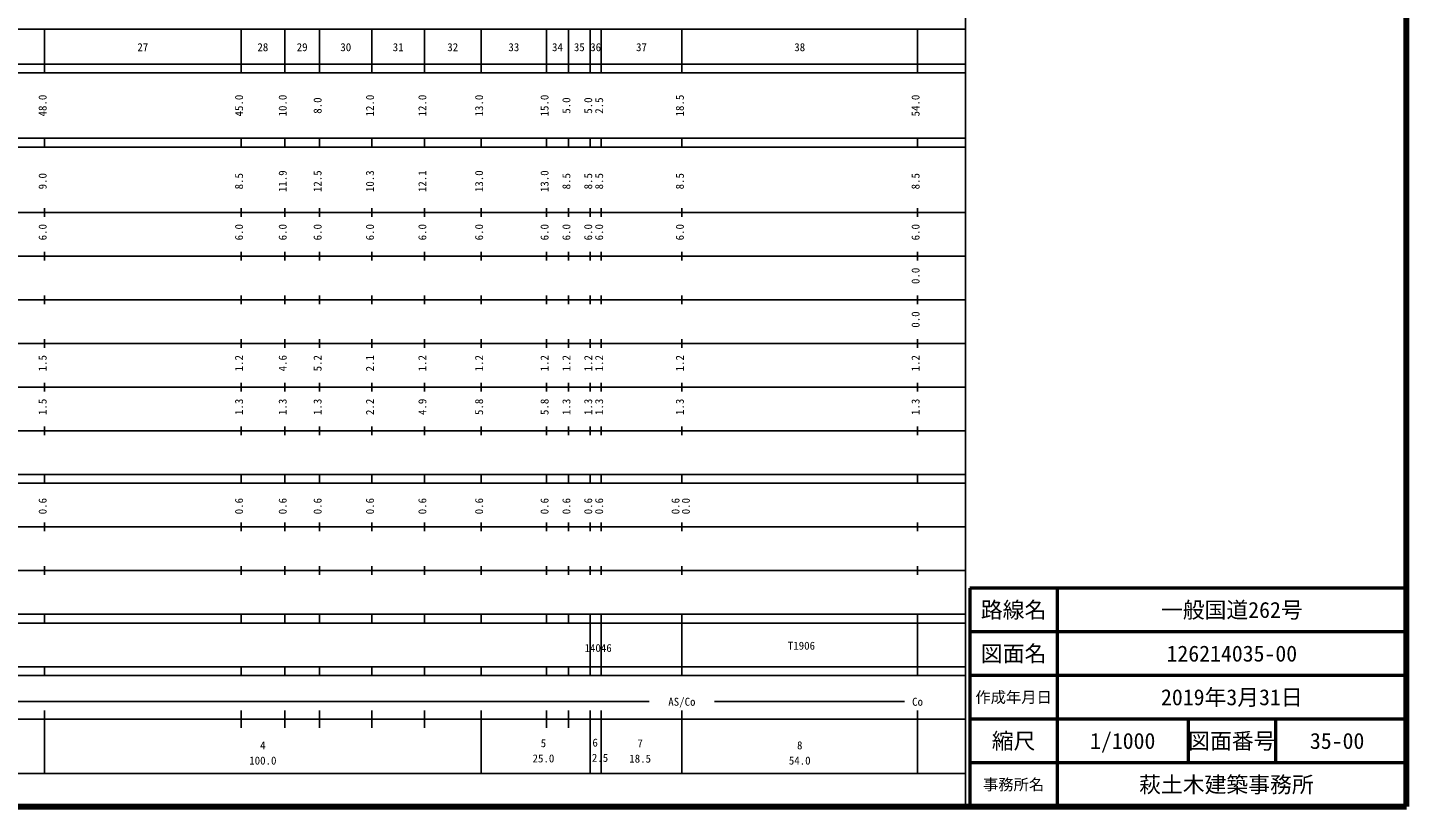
# Model space of a CAD drawing. Units: millimetres on the paper, enlarged 1000 times. Extents: x 40000 to 680000, y 20000 to 380000.
# Drawn here: x 364097 to 680000, y 20000 to 198357 of the extents above; entities that cross this region are included whole.
import ezdxf
from ezdxf.enums import TextEntityAlignment as Align

# ---------------------------------------------------------------- set-up
doc = ezdxf.new("R2010")
doc.units = ezdxf.units.MM
doc.header["$LTSCALE"] = 1000
for name, color, linetype, lineweight in [('M-TTL', 2, 'Continuous', 140), ('M-TTL-BAND', 7, 'Continuous', 25), ('M-TTL-FRAM', 2, 'Continuous', 50), ('M-TTL-LINE', 7, 'Continuous', 50)]:
    doc.layers.add(name, color=color, linetype=linetype, lineweight=lineweight)
doc.layers.add('M-TTL-TXT', color=7, linetype='Continuous')
doc.styles.add('ＭＳ ゴシック', font='')
doc.styles.get('ＭＳ ゴシック').set_extended_font_data('MS Gothic')

msp = doc.modelspace()

# ---------------------------------------------------------------- linework, layer by layer
at = {"layer": 'M-TTL'}
for p, q in [((680000, 20000), (680000, 380000)), ((40000, 20000), (680000, 20000))]:
    msp.add_line(p, q, dxfattribs=at)
at = {"layer": 'M-TTL-BAND'}
for p, q in [((579000, 20000), (579000, 370000)), ((68000, 198000), (579000, 198000)), ((368000, 188000), (368000, 198000)), ((413000, 188000), (413000, 198000)), ((423000, 188000), (423000, 198000)), ((431000, 188000), (431000, 198000)), ((443000, 188000), (443000, 198000)), ((455000, 188000), (455000, 198000)), ((468000, 188000), (468000, 198000)), ((483000, 188000), (483000, 198000)), ((488000, 188000), (488000, 198000)), ((493000, 188000), (493000, 198000)), ((495500, 188000), (495500, 198000)), ((514000, 188000), (514000, 198000)), ((568000, 188000), (568000, 198000)), ((40000, 190000), (579000, 190000)), ((40000, 188000), (579000, 188000)), ((40000, 173000), (579000, 173000)), ((40000, 171000), (579000, 171000)), ((368000, 171000), (368000, 173000)), ((413000, 171000), (413000, 173000)), ((423000, 171000), (423000, 173000)), ((431000, 171000), (431000, 173000)), ((443000, 171000), (443000, 173000)), ((455000, 171000), (455000, 173000)), ((468000, 171000), (468000, 173000)), ((483000, 171000), (483000, 173000)), ((488000, 171000), (488000, 173000)), ((493000, 171000), (493000, 173000)), ((495500, 171000), (495500, 173000)), ((514000, 171000), (514000, 173000)), ((568000, 171000), (568000, 173000)), ((40000, 156000), (579000, 156000)), ((368000, 155000), (368000, 157000)), ((413000, 155000), (413000, 157000)), ((423000, 155000), (423000, 157000)), ((431000, 155000), (431000, 157000)), ((443000, 155000), (443000, 157000)), ((455000, 155000), (455000, 157000)), ((468000, 155000), (468000, 157000)), ((483000, 155000), (483000, 157000)), ((488000, 155000), (488000, 157000)), ((493000, 155000), (493000, 157000)), ((495500, 155000), (495500, 157000)), ((514000, 155000), (514000, 157000)), ((568000, 155000), (568000, 157000)), ((46000, 146000), (579000, 146000)), ((368000, 145000), (368000, 147000)), ((413000, 145000), (413000, 147000)), ((423000, 145000), (423000, 147000)), ((431000, 145000), (431000, 147000)), ((443000, 145000), (443000, 147000)), ((455000, 145000), (455000, 147000)), ((468000, 145000), (468000, 147000)), ((483000, 145000), (483000, 147000)), ((488000, 145000), (488000, 147000)), ((493000, 145000), (493000, 147000)), ((495500, 145000), (495500, 147000)), ((514000, 145000), (514000, 147000)), ((568000, 145000), (568000, 147000)), ((52000, 136000), (579000, 136000)), ((368000, 135000), (368000, 137000)), ((413000, 135000), (413000, 137000)), ((423000, 135000), (423000, 137000)), ((431000, 135000), (431000, 137000)), ((443000, 135000), (443000, 137000)), ((455000, 135000), (455000, 137000)), ((468000, 135000), (468000, 137000)), ((483000, 135000), (483000, 137000)), ((488000, 135000), (488000, 137000)), ((493000, 135000), (493000, 137000)), ((495500, 135000), (495500, 137000)), ((514000, 135000), (514000, 137000)), ((568000, 135000), (568000, 137000)), ((368000, 125000), (368000, 127000)), ((413000, 125000), (413000, 127000)), ((423000, 125000), (423000, 127000)), ((431000, 125000), (431000, 127000)), ((443000, 125000), (443000, 127000)), ((455000, 125000), (455000, 127000)), ((468000, 125000), (468000, 127000)), ((483000, 125000), (483000, 127000)), ((488000, 125000), (488000, 127000)), ((493000, 125000), (493000, 127000)), ((495500, 125000), (495500, 127000)), ((514000, 125000), (514000, 127000)), ((568000, 125000), (568000, 127000)), ((46000, 126000), (579000, 126000)), ((368000, 115000), (368000, 117000)), ((413000, 115000), (413000, 117000)), ((423000, 115000), (423000, 117000)), ((431000, 115000), (431000, 117000)), ((443000, 115000), (443000, 117000)), ((455000, 115000), (455000, 117000)), ((468000, 115000), (468000, 117000)), ((483000, 115000), (483000, 117000)), ((488000, 115000), (488000, 117000)), ((493000, 115000), (493000, 117000)), ((495500, 115000), (495500, 117000)), ((514000, 115000), (514000, 117000)), ((568000, 115000), (568000, 117000)), ((52000, 116000), (579000, 116000)), ((46000, 106000), (579000, 106000)), ((368000, 105000), (368000, 107000)), ((413000, 105000), (413000, 107000)), ((423000, 105000), (423000, 107000)), ((431000, 105000), (431000, 107000)), ((443000, 105000), (443000, 107000)), ((455000, 105000), (455000, 107000)), ((468000, 105000), (468000, 107000)), ((483000, 105000), (483000, 107000)), ((488000, 105000), (488000, 107000)), ((493000, 105000), (493000, 107000)), ((495500, 105000), (495500, 107000)), ((514000, 105000), (514000, 107000)), ((568000, 105000), (568000, 107000)), ((40000, 96000), (579000, 96000)), ((368000, 94000), (368000, 96000)), ((413000, 94000), (413000, 96000)), ((423000, 94000), (423000, 96000)), ((431000, 94000), (431000, 96000)), ((443000, 94000), (443000, 96000)), ((455000, 94000), (455000, 96000)), ((468000, 94000), (468000, 96000)), ((483000, 94000), (483000, 96000)), ((488000, 94000), (488000, 96000)), ((493000, 94000), (493000, 96000)), ((495500, 94000), (495500, 96000)), ((514000, 94000), (514000, 96000)), ((568000, 94000), (568000, 96000)), ((40000, 94000), (579000, 94000)), ((49000, 84000), (579000, 84000)), ((368000, 83000), (368000, 85000)), ((413000, 83000), (413000, 85000)), ((423000, 83000), (423000, 85000)), ((431000, 83000), (431000, 85000)), ((443000, 83000), (443000, 85000)), ((455000, 83000), (455000, 85000)), ((468000, 83000), (468000, 85000)), ((483000, 83000), (483000, 85000)), ((488000, 83000), (488000, 85000)), ((493000, 83000), (493000, 85000)), ((495500, 83000), (495500, 85000)), ((514000, 83000), (514000, 85000)), ((568000, 83000), (568000, 85000)), ((40000, 74000), (579000, 74000)), ((368000, 73000), (368000, 75000)), ((413000, 73000), (413000, 75000)), ((423000, 73000), (423000, 75000)), ((431000, 73000), (431000, 75000)), ((443000, 73000), (443000, 75000)), ((455000, 73000), (455000, 75000)), ((468000, 73000), (468000, 75000)), ((483000, 73000), (483000, 75000)), ((488000, 73000), (488000, 75000)), ((493000, 73000), (493000, 75000)), ((495500, 73000), (495500, 75000)), ((514000, 73000), (514000, 75000)), ((568000, 73000), (568000, 75000)), ((40000, 64000), (579000, 64000)), ((368000, 62000), (368000, 64000)), ((413000, 62000), (413000, 64000)), ((423000, 62000), (423000, 64000)), ((431000, 62000), (431000, 64000)), ((443000, 62000), (443000, 64000)), ((455000, 62000), (455000, 64000)), ((468000, 62000), (468000, 64000)), ((483000, 62000), (483000, 64000)), ((488000, 62000), (488000, 64000)), ((493000, 62000), (493000, 64000)), ((495500, 62000), (495500, 64000)), ((514000, 62000), (514000, 64000)), ((568000, 62000), (568000, 64000)), ((40000, 62000), (579000, 62000)), ((493000, 52000), (493000, 62000)), ((495500, 52000), (495500, 62000)), ((514000, 52000), (514000, 62000)), ((568000, 52000), (568000, 62000)), ((40000, 52000), (579000, 52000)), ((368000, 50000), (368000, 52000)), ((413000, 50000), (413000, 52000)), ((423000, 50000), (423000, 52000)), ((431000, 50000), (431000, 52000)), ((443000, 50000), (443000, 52000)), ((455000, 50000), (455000, 52000)), ((468000, 50000), (468000, 52000)), ((483000, 50000), (483000, 52000)), ((488000, 50000), (488000, 52000)), ((493000, 50000), (493000, 52000)), ((495500, 50000), (495500, 52000)), ((514000, 50000), (514000, 52000)), ((568000, 50000), (568000, 52000)), ((40000, 50000), (579000, 50000)), ((71000, 44000), (506500, 44000)), ((368000, 27500), (368000, 42000)), ((413000, 38000), (413000, 42000)), ((423000, 38000), (423000, 42000)), ((431000, 38000), (431000, 42000)), ((443000, 38000), (443000, 42000)), ((455000, 38000), (455000, 42000)), ((468000, 27500), (468000, 42000)), ((483000, 38000), (483000, 42000)), ((488000, 38000), (488000, 42000)), ((493000, 27510), (493000, 42000)), ((495500, 27503), (495500, 42000)), ((514000, 27500), (514000, 42000)), ((521500, 44000), (565000, 44000)), ((568000, 27500), (568000, 42000)), ((40000, 40000), (579000, 40000)), ((68000, 27500), (579000, 27500))]:
    msp.add_line(p, q, dxfattribs=at)
at = {"layer": 'M-TTL-FRAM'}
for p, q in [((680000, 70000), (580000, 70000)), ((580000, 70000), (580000, 20000))]:
    msp.add_line(p, q, dxfattribs=at)
at = {"layer": 'M-TTL-LINE'}
for p, q in [((600000, 70000), (600000, 20000)), ((680000, 60000), (580000, 60000)), ((680000, 50000), (580000, 50000)), ((680000, 40000), (580000, 40000)), ((630000, 40000), (630000, 30000)), ((650000, 40000), (650000, 30000)), ((680000, 30000), (580000, 30000))]:
    msp.add_line(p, q, dxfattribs=at)

# ---------------------------------------------------------------- texts
at = {"layer": 'M-TTL-BAND', "style": 'ＭＳ ゴシック'}
for s, p in [('27', (390500, 192405)), ('28', (418000, 192405)), ('29', (427000, 192405)), ('30', (437000, 192405)), ('31', (449000, 192405)), ('32', (461500, 192405)), ('33', (475500, 192405)), ('34', (485500, 192405)), ('35', (490500, 192405)), ('36', (494250, 192405)), ('37', (504750, 192405)), ('38', (541000, 192405)), ('AS/Co', (514000, 42500)), ('Co', (568000, 42500)), ('4', (418000, 32523)), ('5', (482285, 33012)), ('6', (494130, 33150)), ('7', (504436, 32971)), ('8', (541000, 32523)), ('25.0', (482285, 29522)), ('2.5', (495250, 29660)), ('18.5', (504436, 29481)), ('100.0', (418000, 29033)), ('54.0', (541000, 29033))]:
    msp.add_text(s, height=1833, dxfattribs=at).set_placement(p, align=Align.BOTTOM_CENTER)
for s, p in [('48.0', (369000, 180500)), ('45.0', (414000, 180500)), ('10.0', (424000, 180500)), ('8.0', (432000, 180500)), ('12.0', (444000, 180500)), ('12.0', (456000, 180500)), ('13.0', (469000, 180500)), ('15.0', (484000, 180500)), ('5.0', (489000, 180500)), ('5.0', (494000, 180500)), ('2.5', (496500, 180500)), ('18.5', (515000, 180500)), ('54.0', (569000, 180500)), ('9.0', (369000, 163174)), ('8.5', (414000, 163174)), ('11.9', (424000, 163174)), ('12.5', (432000, 163174)), ('10.3', (444000, 163174)), ('12.1', (456000, 163174)), ('13.0', (469000, 163174)), ('13.0', (484000, 163174)), ('8.5', (489000, 163174)), ('8.5', (494000, 163174)), ('8.5', (496500, 163174)), ('8.5', (515000, 163174)), ('8.5', (569000, 163174)), ('6.0', (369000, 151500)), ('6.0', (414000, 151500)), ('6.0', (424000, 151500)), ('6.0', (432000, 151500)), ('6.0', (444000, 151500)), ('6.0', (456000, 151500)), ('6.0', (469000, 151500)), ('6.0', (484000, 151500)), ('6.0', (489000, 151500)), ('6.0', (494000, 151500)), ('6.0', (496500, 151500)), ('6.0', (515000, 151500)), ('6.0', (569000, 151500)), ('0.0', (569000, 141500)), ('0.0', (569000, 131500)), ('1.5', (369000, 121500)), ('1.2', (414000, 121500)), ('4.6', (424000, 121500)), ('5.2', (432000, 121500)), ('2.1', (444000, 121500)), ('1.2', (456000, 121500)), ('1.2', (469000, 121500)), ('1.2', (484000, 121500)), ('1.2', (489000, 121500)), ('1.2', (494000, 121500)), ('1.2', (496500, 121500)), ('1.2', (515000, 121500)), ('1.2', (569000, 121500)), ('1.5', (369000, 111500)), ('1.3', (414000, 111500)), ('1.3', (424000, 111500)), ('1.3', (432000, 111500)), ('2.2', (444000, 111500)), ('4.9', (456000, 111500)), ('5.8', (469000, 111500)), ('5.8', (484000, 111500)), ('1.3', (489000, 111500)), ('1.3', (494000, 111500)), ('1.3', (496500, 111500)), ('1.3', (515000, 111500)), ('1.3', (569000, 111500)), ('0.6', (369000, 88764)), ('0.6', (414000, 88764)), ('0.6', (424000, 88764)), ('0.6', (432000, 88764)), ('0.6', (444000, 88764)), ('0.6', (456000, 88764)), ('0.6', (469000, 88764)), ('0.6', (484000, 88764)), ('0.6', (489000, 88764)), ('0.6', (494000, 88764)), ('0.6', (496500, 88764)), ('0.6', (514000, 88764)), ('0.0', (516370, 88764))]:
    msp.add_text(s, height=1833, rotation=90, dxfattribs=at).set_placement(p, align=Align.BOTTOM_CENTER)
for s, p in [('14046', (491699, 54807)), ('T1906', (538275, 55340))]:
    msp.add_text(s, height=1833, dxfattribs=at).set_placement(p, align=Align.BOTTOM_LEFT)
at = {"layer": 'M-TTL-TXT', "style": 'ＭＳ ゴシック'}
for s, height, p in [('路線名', 3666, (590000, 65000)), ('路線名', 3666, (590000, 65000)), ('一般国道262号', 3666, (640000, 65000)), ('図面名', 3666, (590000, 55000)), ('図面名', 3666, (590000, 55000)), ('126214035-00', 3666, (640000, 55000)), ('2019年3月31日', 3666, (640000, 45000)), ('作成年月日', 2566, (590000, 45000)), ('作成年月日', 2566, (590000, 45000)), ('縮尺', 3666, (590000, 35000)), ('縮尺', 3666, (590000, 35000)), ('1/1000', 3666, (615000, 35000)), ('図面番号', 3666, (640000, 35000)), ('図面番号', 3666, (640000, 35000)), ('35-00', 3666, (664125, 35000)), ('事務所名', 2566, (590000, 25000)), ('事務所名', 2566, (590000, 25000)), ('萩土木建築事務所 ', 3666, (640000, 25000))]:
    msp.add_text(s, height=height, dxfattribs=at).set_placement(p, align=Align.MIDDLE_CENTER)

doc.saveas('drawing.dxf')
